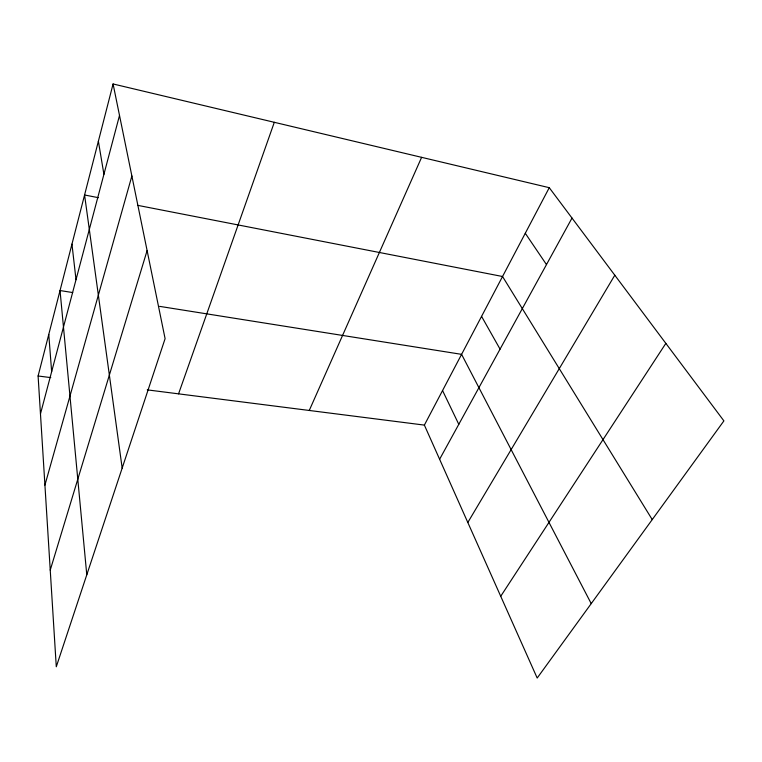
<?xml version="1.0" encoding="UTF-8"?>
<svg xmlns="http://www.w3.org/2000/svg" width="762" height="762" viewBox="0 0 762 762"><rect width="100%" height="100%" fill="white"/><g stroke="black" fill="none" stroke-linecap="round" stroke-linejoin="round"><path stroke-width="1.14" d="M113.081 83.963L165.097 338.661L56.283 666.769L38.1 375.99L113.081 83.963L549.259 187.69L723.9 420.891L537.191 678.037L424.377 425.101L549.259 187.69M40.472 413.88L119.51 115.443M44.92 485.118L131.874 175.984M50.235 570.119L147.104 250.574M178.556 393.849L274.31 122.301M309.258 410.47L421.615 157.334M439.617 459.257L572.014 218.065M467.811 522.494L614.801 275.206M500.72 596.275L665.845 343.376M38.1 375.99L50.787 377.609M147.247 389.868L424.377 425.101M72.714 292.56L60.036 290.541L86.782 574.796M159.61 306.362L461.591 354.349L591.226 603.618M98.441 197.691L84.572 194.986L122.168 468.097M137.731 205.359L502.539 276.501L652.234 519.598M525.285 233.277L546.478 264.585M481.565 316.382L500.062 349.139M442.551 390.554L458.791 424.329M98.384 141.218L103.918 174.317M71.952 244.135L76.01 279.702M48.768 334.432L51.645 371.675"/></g></svg>
